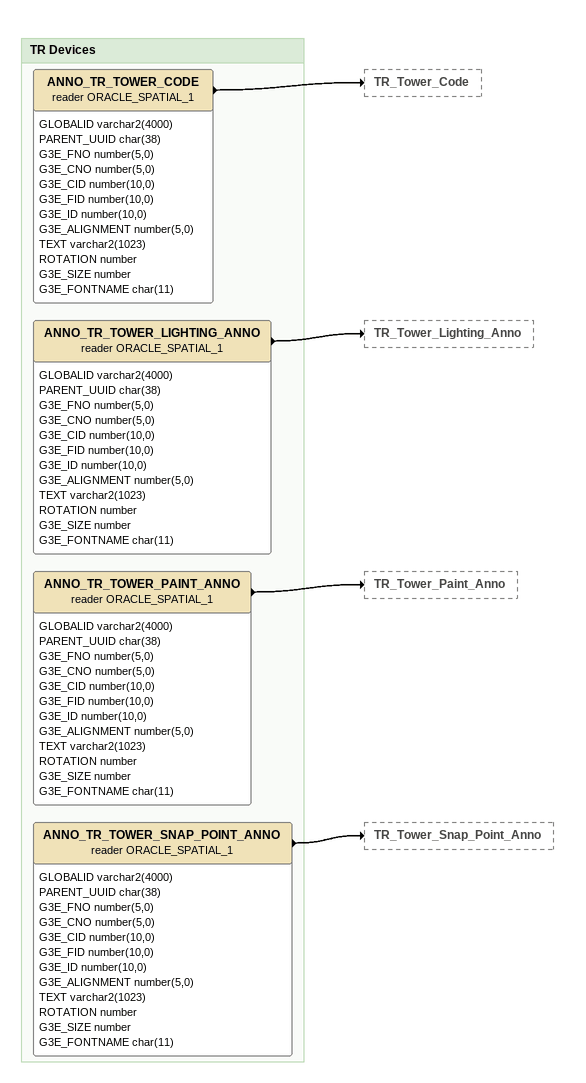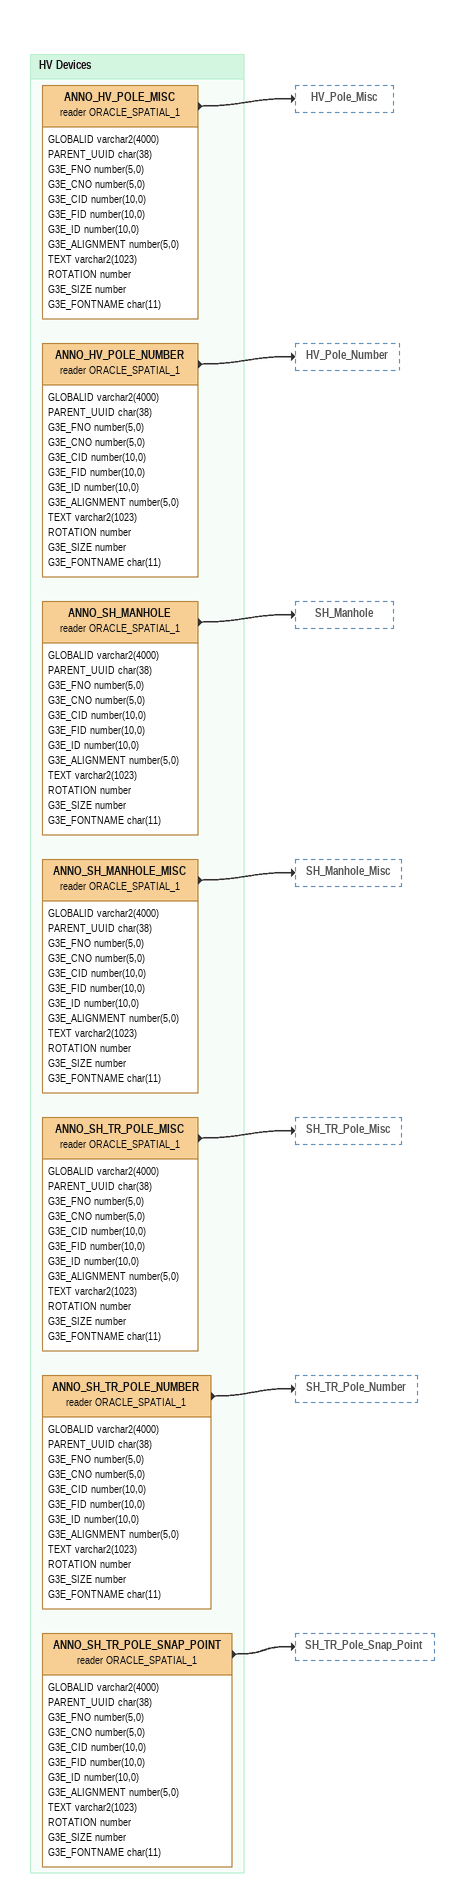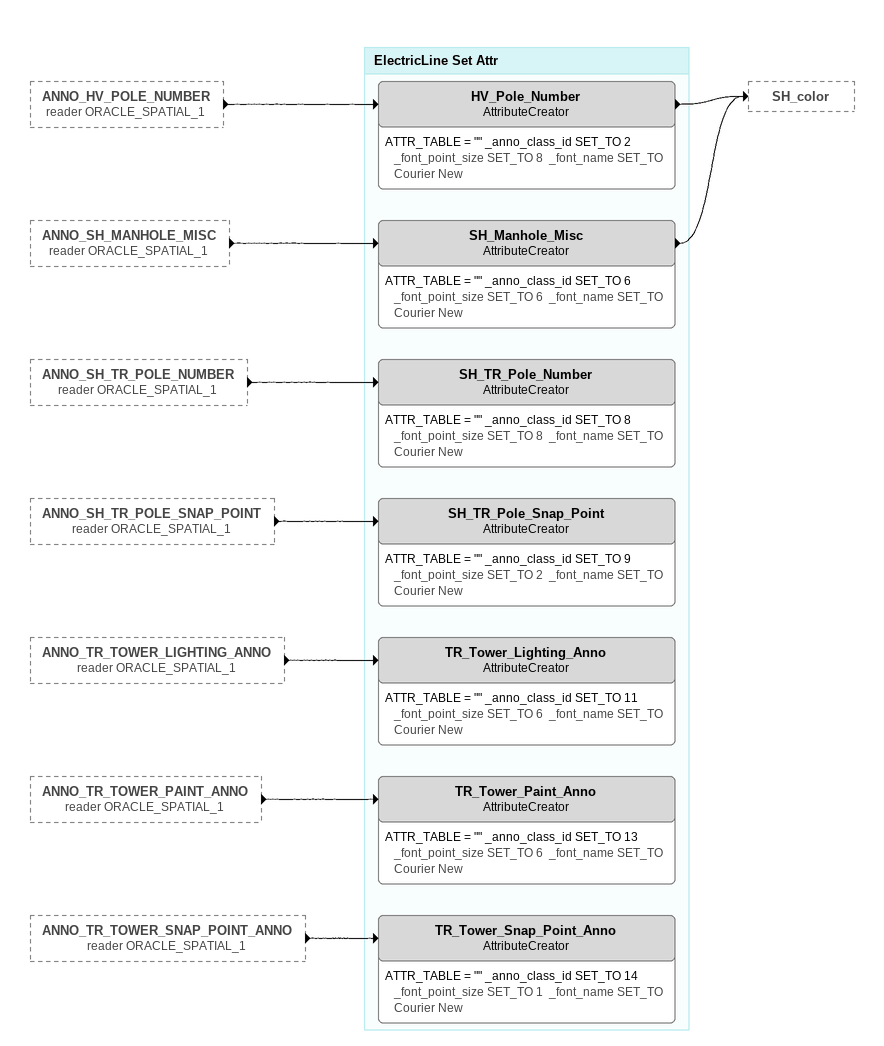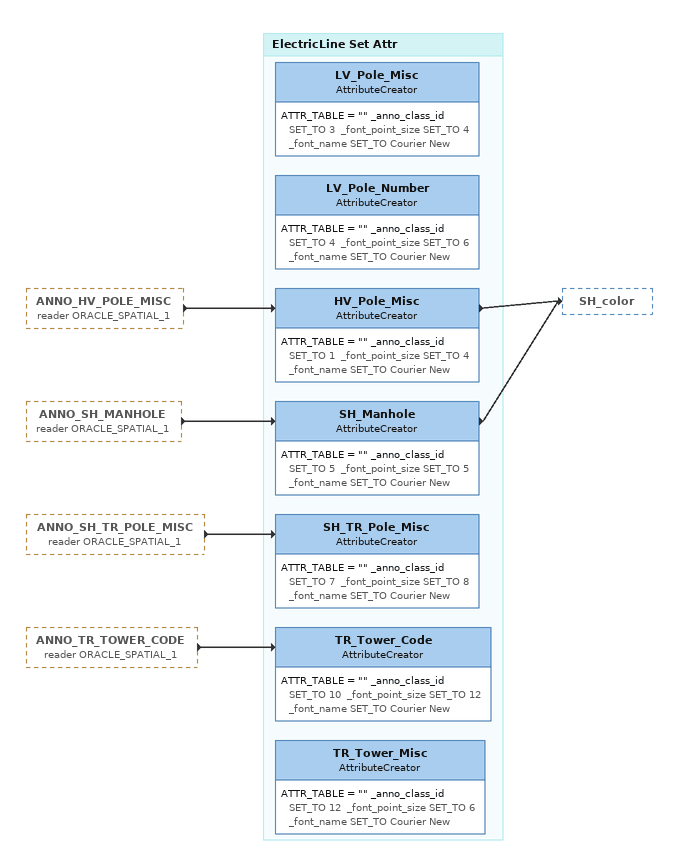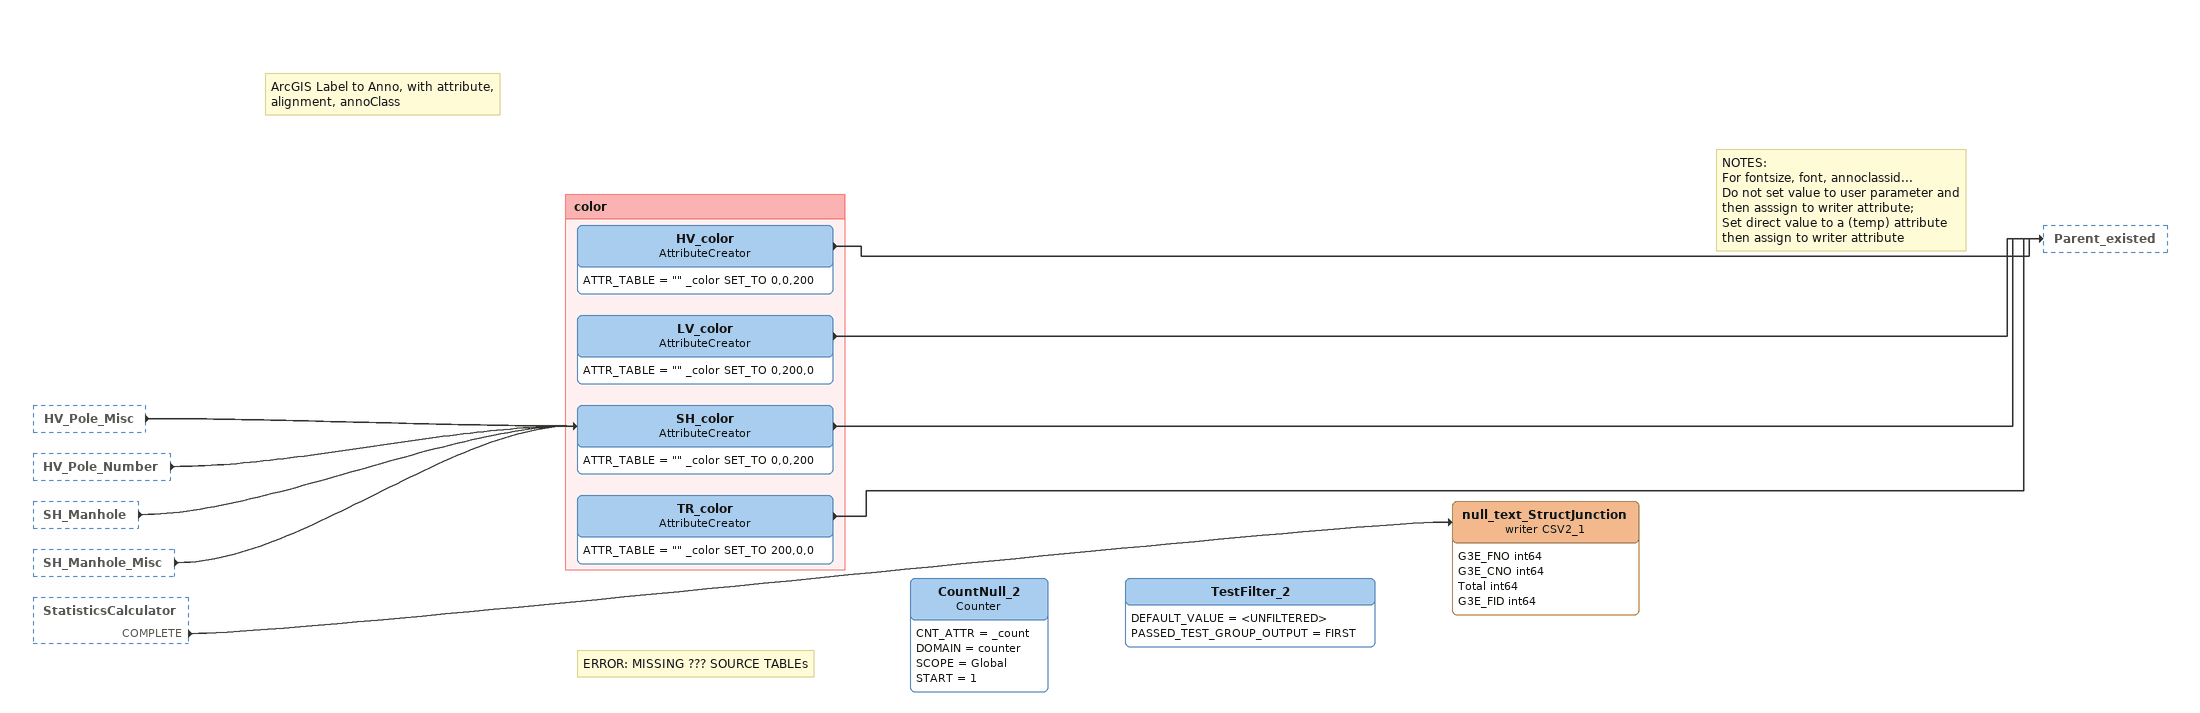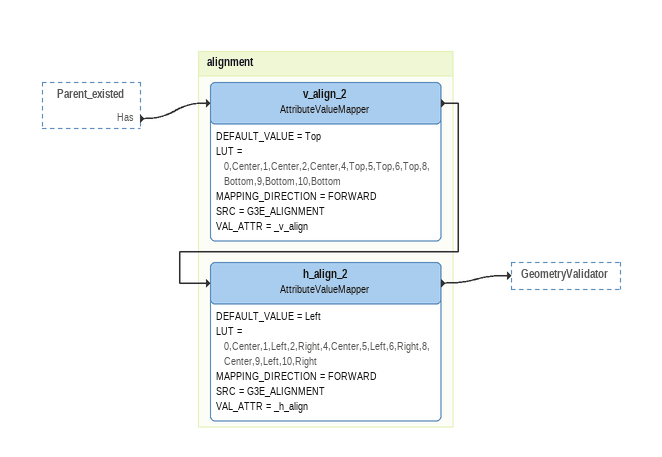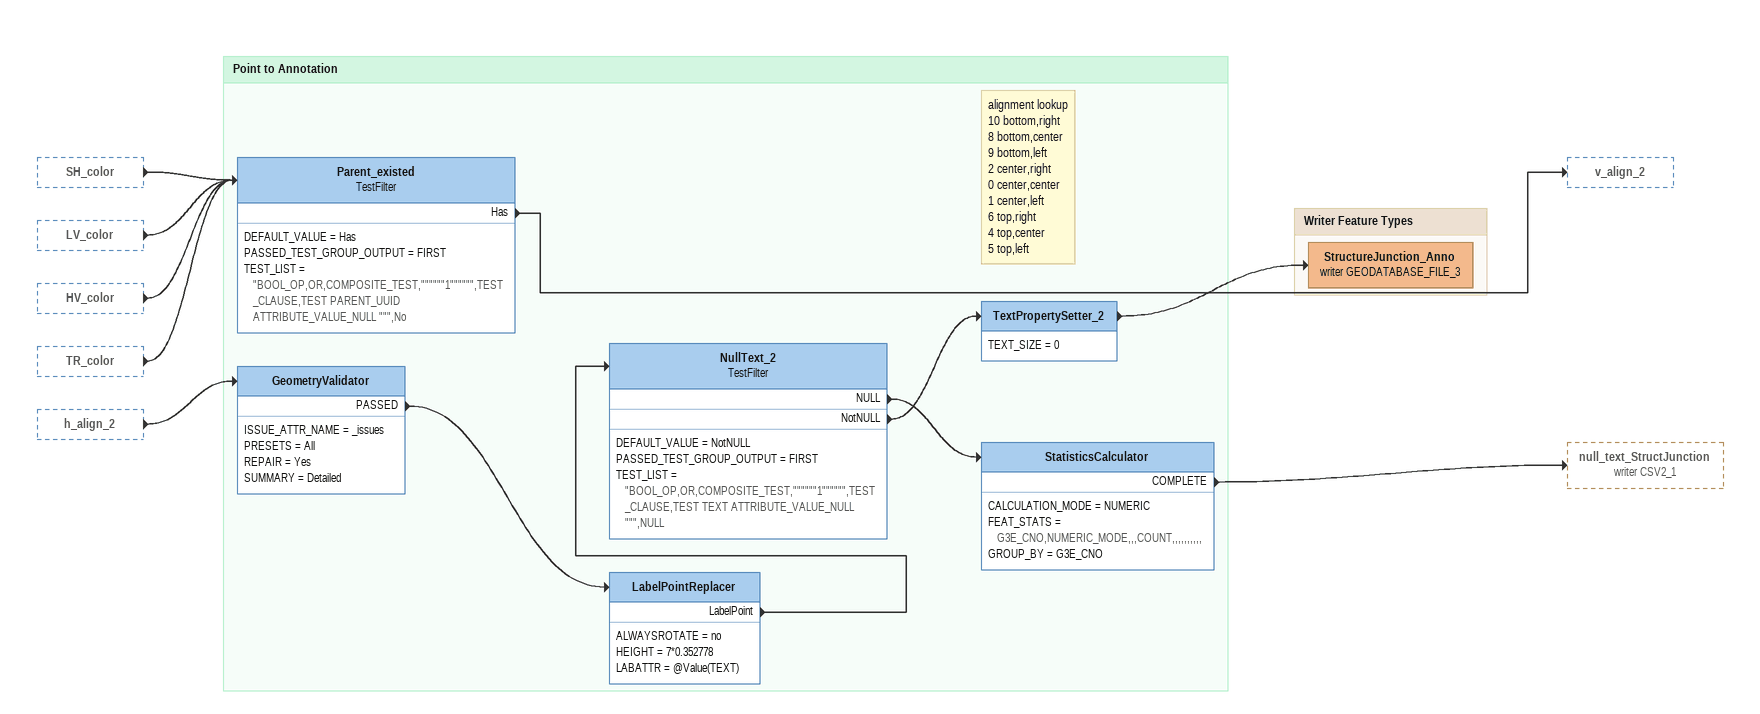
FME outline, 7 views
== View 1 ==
Bookmark: TR Devices
ANNO_TR_TOWER_LIGHTING_ANNO (reader ORACLE_SPATIAL_1)
    attributes: GLOBALID varchar2(4000), PARENT_UUID char(38), G3E_FNO number(5,0), G3E_CNO number(5,0), G3E_CID number(10,0), G3E_FID number(10,0), G3E_ID number(10,0), G3E_ALIGNMENT number(5,0), TEXT varchar2(1023), ROTATION number, G3E_SIZE number, G3E_FONTNAME char(11)
    -> TR_Tower_Lighting_Anno
ANNO_TR_TOWER_PAINT_ANNO (reader ORACLE_SPATIAL_1)
    attributes: GLOBALID varchar2(4000), PARENT_UUID char(38), G3E_FNO number(5,0), G3E_CNO number(5,0), G3E_CID number(10,0), G3E_FID number(10,0), G3E_ID number(10,0), G3E_ALIGNMENT number(5,0), TEXT varchar2(1023), ROTATION number, G3E_SIZE number, G3E_FONTNAME char(11)
    -> TR_Tower_Paint_Anno
ANNO_TR_TOWER_SNAP_POINT_ANNO (reader ORACLE_SPATIAL_1)
    attributes: GLOBALID varchar2(4000), PARENT_UUID char(38), G3E_FNO number(5,0), G3E_CNO number(5,0), G3E_CID number(10,0), G3E_FID number(10,0), G3E_ID number(10,0), G3E_ALIGNMENT number(5,0), TEXT varchar2(1023), ROTATION number, G3E_SIZE number, G3E_FONTNAME char(11)
    -> TR_Tower_Snap_Point_Anno
ANNO_TR_TOWER_CODE (reader ORACLE_SPATIAL_1)
    attributes: GLOBALID varchar2(4000), PARENT_UUID char(38), G3E_FNO number(5,0), G3E_CNO number(5,0), G3E_CID number(10,0), G3E_FID number(10,0), G3E_ID number(10,0), G3E_ALIGNMENT number(5,0), TEXT varchar2(1023), ROTATION number, G3E_SIZE number, G3E_FONTNAME char(11)
    -> TR_Tower_Code

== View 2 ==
Bookmark: HV Devices
ANNO_HV_POLE_NUMBER (reader ORACLE_SPATIAL_1)
    attributes: GLOBALID varchar2(4000), PARENT_UUID char(38), G3E_FNO number(5,0), G3E_CNO number(5,0), G3E_CID number(10,0), G3E_FID number(10,0), G3E_ID number(10,0), G3E_ALIGNMENT number(5,0), TEXT varchar2(1023), ROTATION number, G3E_SIZE number, G3E_FONTNAME char(11)
    -> HV_Pole_Number
ANNO_SH_MANHOLE_MISC (reader ORACLE_SPATIAL_1)
    attributes: GLOBALID varchar2(4000), PARENT_UUID char(38), G3E_FNO number(5,0), G3E_CNO number(5,0), G3E_CID number(10,0), G3E_FID number(10,0), G3E_ID number(10,0), G3E_ALIGNMENT number(5,0), TEXT varchar2(1023), ROTATION number, G3E_SIZE number, G3E_FONTNAME char(11)
    -> SH_Manhole_Misc
ANNO_SH_TR_POLE_NUMBER (reader ORACLE_SPATIAL_1)
    attributes: GLOBALID varchar2(4000), PARENT_UUID char(38), G3E_FNO number(5,0), G3E_CNO number(5,0), G3E_CID number(10,0), G3E_FID number(10,0), G3E_ID number(10,0), G3E_ALIGNMENT number(5,0), TEXT varchar2(1023), ROTATION number, G3E_SIZE number, G3E_FONTNAME char(11)
    -> SH_TR_Pole_Number
ANNO_SH_TR_POLE_SNAP_POINT (reader ORACLE_SPATIAL_1)
    attributes: GLOBALID varchar2(4000), PARENT_UUID char(38), G3E_FNO number(5,0), G3E_CNO number(5,0), G3E_CID number(10,0), G3E_FID number(10,0), G3E_ID number(10,0), G3E_ALIGNMENT number(5,0), TEXT varchar2(1023), ROTATION number, G3E_SIZE number, G3E_FONTNAME char(11)
    -> SH_TR_Pole_Snap_Point
ANNO_HV_POLE_MISC (reader ORACLE_SPATIAL_1)
    attributes: GLOBALID varchar2(4000), PARENT_UUID char(38), G3E_FNO number(5,0), G3E_CNO number(5,0), G3E_CID number(10,0), G3E_FID number(10,0), G3E_ID number(10,0), G3E_ALIGNMENT number(5,0), TEXT varchar2(1023), ROTATION number, G3E_SIZE number, G3E_FONTNAME char(11)
    -> HV_Pole_Misc
ANNO_SH_MANHOLE (reader ORACLE_SPATIAL_1)
    attributes: GLOBALID varchar2(4000), PARENT_UUID char(38), G3E_FNO number(5,0), G3E_CNO number(5,0), G3E_CID number(10,0), G3E_FID number(10,0), G3E_ID number(10,0), G3E_ALIGNMENT number(5,0), TEXT varchar2(1023), ROTATION number, G3E_SIZE number, G3E_FONTNAME char(11)
    -> SH_Manhole
ANNO_SH_TR_POLE_MISC (reader ORACLE_SPATIAL_1)
    attributes: GLOBALID varchar2(4000), PARENT_UUID char(38), G3E_FNO number(5,0), G3E_CNO number(5,0), G3E_CID number(10,0), G3E_FID number(10,0), G3E_ID number(10,0), G3E_ALIGNMENT number(5,0), TEXT varchar2(1023), ROTATION number, G3E_SIZE number, G3E_FONTNAME char(11)
    -> SH_TR_Pole_Misc

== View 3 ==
ANNO_HV_POLE_NUMBER (reader ORACLE_SPATIAL_1) [outside]
    -> HV_Pole_Number
ANNO_SH_MANHOLE_MISC (reader ORACLE_SPATIAL_1) [outside]
    -> SH_Manhole_Misc
ANNO_SH_TR_POLE_NUMBER (reader ORACLE_SPATIAL_1) [outside]
    -> SH_TR_Pole_Number
ANNO_SH_TR_POLE_SNAP_POINT (reader ORACLE_SPATIAL_1) [outside]
    -> SH_TR_Pole_Snap_Point
ANNO_TR_TOWER_LIGHTING_ANNO (reader ORACLE_SPATIAL_1) [outside]
    -> TR_Tower_Lighting_Anno
ANNO_TR_TOWER_PAINT_ANNO (reader ORACLE_SPATIAL_1) [outside]
    -> TR_Tower_Paint_Anno
ANNO_TR_TOWER_SNAP_POINT_ANNO (reader ORACLE_SPATIAL_1) [outside]
    -> TR_Tower_Snap_Point_Anno

Bookmark: ElectricLine Set Attr
HV_Pole_Number: AttributeCreator
    ATTR_TABLE = "" _anno_class_id SET_TO 2  _font_point_size SET_TO 8  _font_name SET_TO Courier New
    -> SH_color
SH_Manhole_Misc: AttributeCreator
    ATTR_TABLE = "" _anno_class_id SET_TO 6  _font_point_size SET_TO 6  _font_name SET_TO Courier New
    -> SH_color
SH_TR_Pole_Number: AttributeCreator
    ATTR_TABLE = "" _anno_class_id SET_TO 8  _font_point_size SET_TO 8  _font_name SET_TO Courier New
SH_TR_Pole_Snap_Point: AttributeCreator
    ATTR_TABLE = "" _anno_class_id SET_TO 9  _font_point_size SET_TO 2  _font_name SET_TO Courier New
TR_Tower_Lighting_Anno: AttributeCreator
    ATTR_TABLE = "" _anno_class_id SET_TO 11  _font_point_size SET_TO 6  _font_name SET_TO Courier New
TR_Tower_Paint_Anno: AttributeCreator
    ATTR_TABLE = "" _anno_class_id SET_TO 13  _font_point_size SET_TO 6  _font_name SET_TO Courier New
TR_Tower_Snap_Point_Anno: AttributeCreator
    ATTR_TABLE = "" _anno_class_id SET_TO 14  _font_point_size SET_TO 1  _font_name SET_TO Courier New

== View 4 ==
ANNO_HV_POLE_MISC (reader ORACLE_SPATIAL_1) [outside]
    -> HV_Pole_Misc
ANNO_SH_MANHOLE (reader ORACLE_SPATIAL_1) [outside]
    -> SH_Manhole
ANNO_SH_TR_POLE_MISC (reader ORACLE_SPATIAL_1) [outside]
    -> SH_TR_Pole_Misc
ANNO_TR_TOWER_CODE (reader ORACLE_SPATIAL_1) [outside]
    -> TR_Tower_Code

Bookmark: ElectricLine Set Attr
HV_Pole_Misc: AttributeCreator
    ATTR_TABLE = "" _anno_class_id SET_TO 1  _font_point_size SET_TO 4  _font_name SET_TO Courier New
    -> SH_color
SH_Manhole: AttributeCreator
    ATTR_TABLE = "" _anno_class_id SET_TO 5  _font_point_size SET_TO 5  _font_name SET_TO Courier New
    -> SH_color
SH_TR_Pole_Misc: AttributeCreator
    ATTR_TABLE = "" _anno_class_id SET_TO 7  _font_point_size SET_TO 8  _font_name SET_TO Courier New
TR_Tower_Code: AttributeCreator
    ATTR_TABLE = "" _anno_class_id SET_TO 10  _font_point_size SET_TO 12  _font_name SET_TO Courier New
LV_Pole_Misc: AttributeCreator
    ATTR_TABLE = "" _anno_class_id SET_TO 3  _font_point_size SET_TO 4  _font_name SET_TO Courier New
LV_Pole_Number: AttributeCreator
    ATTR_TABLE = "" _anno_class_id SET_TO 4  _font_point_size SET_TO 6  _font_name SET_TO Courier New
TR_Tower_Misc: AttributeCreator
    ATTR_TABLE = "" _anno_class_id SET_TO 12  _font_point_size SET_TO 6  _font_name SET_TO Courier New

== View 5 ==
HV_Pole_Misc [outside]
    -> SH_color
HV_Pole_Number [outside]
    -> SH_color
SH_Manhole [outside]
    -> SH_color
SH_Manhole_Misc [outside]
    -> SH_color
StatisticsCalculator [outside]
    COMPLETE -> null_text_StructJunction (writer CSV2_1)
Note: NOTES: / For fontsize, font, annoclassid... / Do not set value to user parameter and then asssign to writer attribute; / Set direct value to a (temp) attribute then assign to writer attribute
null_text_StructJunction (writer CSV2_1)
    attributes: G3E_FNO int64, G3E_CNO int64, Total int64, G3E_FID int64
Note: ArcGIS Label to Anno, with attribute, alignment, annoClass
Note: ERROR: MISSING ??? SOURCE TABLEs
CountNull_2: Counter
    CNT_ATTR = _count
    DOMAIN = counter
    SCOPE = Global
    START = 1
TestFilter_2
    DEFAULT_VALUE = <UNFILTERED>
    PASSED_TEST_GROUP_OUTPUT = FIRST

Bookmark: color
SH_color: AttributeCreator
    ATTR_TABLE = "" _color SET_TO 0,0,200
    -> Parent_existed
HV_color: AttributeCreator
    ATTR_TABLE = "" _color SET_TO 0,0,200
    -> Parent_existed
LV_color: AttributeCreator
    ATTR_TABLE = "" _color SET_TO 0,200,0
    -> Parent_existed
TR_color: AttributeCreator
    ATTR_TABLE = "" _color SET_TO 200,0,0
    -> Parent_existed

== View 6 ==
Parent_existed [outside]
    Has -> v_align_2

Bookmark: alignment
v_align_2: AttributeValueMapper
    DEFAULT_VALUE = Top
    LUT = 0,Center,1,Center,2,Center,4,Top,5,Top,6,Top,8,Bottom,9,Bottom,10,Bottom
    MAPPING_DIRECTION = FORWARD
    SRC = G3E_ALIGNMENT
    VAL_ATTR = _v_align
    -> h_align_2
h_align_2: AttributeValueMapper
    DEFAULT_VALUE = Left
    LUT = 0,Center,1,Left,2,Right,4,Center,5,Left,6,Right,8,Center,9,Left,10,Right
    MAPPING_DIRECTION = FORWARD
    SRC = G3E_ALIGNMENT
    VAL_ATTR = _h_align
    -> GeometryValidator

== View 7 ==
SH_color [outside]
    -> Parent_existed
LV_color [outside]
    -> Parent_existed
HV_color [outside]
    -> Parent_existed
TR_color [outside]
    -> Parent_existed
h_align_2 [outside]
    -> GeometryValidator

Bookmark: Point to Annotation
Parent_existed: TestFilter
    DEFAULT_VALUE = Has
    PASSED_TEST_GROUP_OUTPUT = FIRST
    TEST_LIST = "BOOL_OP,OR,COMPOSITE_TEST,""""""1"""""",TEST_CLAUSE,TEST PARENT_UUID ATTRIBUTE_VALUE_NULL """,No
    Has -> v_align_2
GeometryValidator
    ISSUE_ATTR_NAME = _issues
    PRESETS = All
    REPAIR = Yes
    SUMMARY = Detailed
    PASSED -> LabelPointReplacer
LabelPointReplacer
    ALWAYSROTATE = no
    HEIGHT = 7*0.352778
    LABATTR = @Value(TEXT)
    LabelPoint -> NullText_2
NullText_2: TestFilter
    DEFAULT_VALUE = NotNULL
    PASSED_TEST_GROUP_OUTPUT = FIRST
    TEST_LIST = "BOOL_OP,OR,COMPOSITE_TEST,""""""1"""""",TEST_CLAUSE,TEST TEXT ATTRIBUTE_VALUE_NULL """,NULL
    NULL -> StatisticsCalculator
    NotNULL -> TextPropertySetter_2
Note: alignment lookup / 10 bottom,right / 8 bottom,center / 9 bottom,left / 2 center,right / 0 center,center / 1 center,left / 6 top,right / 4 top,center / 5 top,left
TextPropertySetter_2
    TEXT_SIZE = 0
    -> StructureJunction_Anno (writer GEODATABASE_FILE_3)
StatisticsCalculator
    CALCULATION_MODE = NUMERIC
    FEAT_STATS = G3E_CNO,NUMERIC_MODE,,,COUNT,,,,,,,,,,
    GROUP_BY = G3E_CNO
    COMPLETE -> null_text_StructJunction (writer CSV2_1)

Bookmark: Writer Feature Types
StructureJunction_Anno (writer GEODATABASE_FILE_3)
